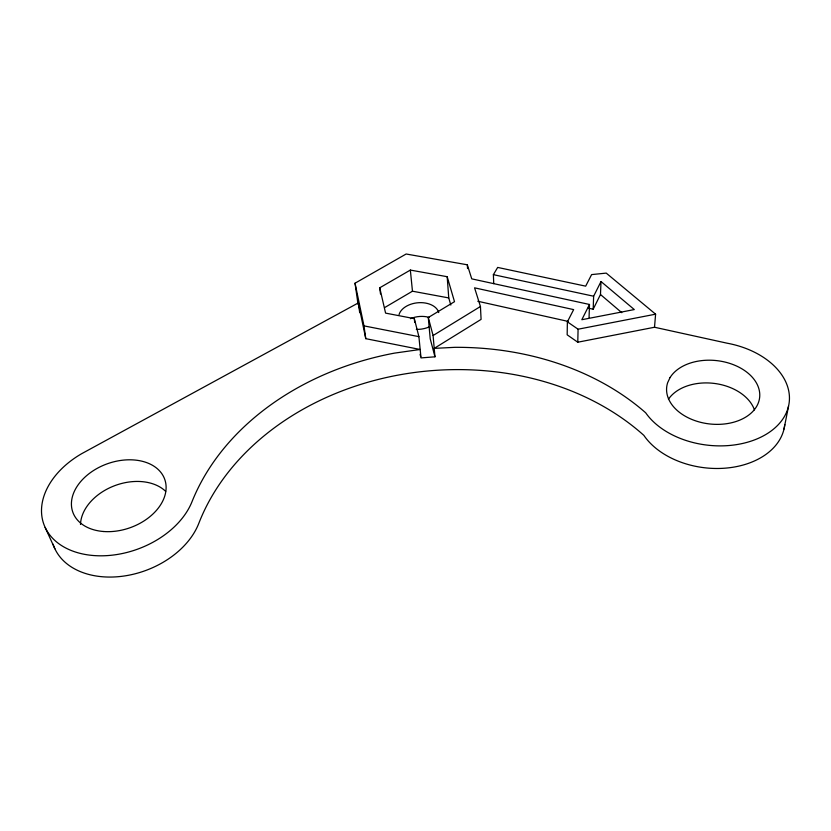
<?xml version="1.0" encoding="UTF-8"?>
<svg xmlns="http://www.w3.org/2000/svg" width="831" height="831" viewBox="0 0 831 831"><rect width="100%" height="100%" fill="white"/><g stroke="black" fill="none" stroke-linecap="round" stroke-linejoin="round"><path stroke-width="1.25" d="M567.376 321.836L567.168 334.82L577.774 342.216L654.516 327.248L727.104 343.193A76.12 51.896 6.4 0 1 774.284 428.484A76.12 51.896 6.4 0 1 645.697 412.81A265.494 207.771 -5.4 0 0 454.837 347.327L434.218 348.376L481.087 319.384L480.443 306.504L474.574 287.838L573.65 309.61L567.376 321.836L578.085 329.211L655.597 314.18L654.516 327.248M577.774 342.216L578.085 329.211M589.065 317.463L589.491 304.468L471.748 278.863L467.323 264.798L406.141 254.006L355.034 283.205L358.047 304.302M588.151 308.114L593.178 309.205L593.635 296.22L601.01 281.532L634.302 309.568L581.825 319.717L589.491 304.468M593.178 309.205L600.481 294.517L601.01 281.532M784.007 429.056L788.526 406.255M493.739 283.662L493.385 274.656L497.676 267.426L585.678 286.155L591.61 274.594L606.225 273.108L655.597 314.18M434.956 356.811L430.209 338.778L428.287 317.515L454.505 301.684L447.182 276.702L410.348 270.075L379.746 287.796L385.584 313.121L414.316 318.626L418.897 336.648L421.005 357.912L434.956 356.811L433.086 335.527L480.443 306.504M384.608 307.605L412.467 291.203L448.75 297.924L450.818 305.07M358.317 302.92L81.718 453.664A79.444 55.262 -19.8 0 0 69.482 549.769A79.444 55.262 -19.8 0 0 191.992 501.737A265.494 207.771 -5.4 0 1 394.434 353.133L420.164 349.487L365.775 338.674L358.317 302.92L359.709 312.716M355.034 283.205L363.978 325.887L418.897 336.648M493.385 274.656L593.635 296.22M477.783 301.248L568.352 321.462M600.481 294.517L621.806 312.695M45.144 527.446L54.867 548.74M428.287 317.515L433.086 335.527M420.091 354.307L420.694 356.707M363.978 325.887L365.775 338.674M379.746 287.796L380.515 294.008M410.348 270.075L412.467 291.203M414.316 318.626L414.69 322.376M447.182 276.702L448.75 297.924M467.323 264.798L467.541 268.548M784.765 424.527A74.717 51.823 6.8 0 1 724.944 468.185A74.717 51.823 6.8 0 1 643.859 435.371A260.103 206.68 -5.4 0 0 394.569 375.789A260.103 206.68 -5.4 0 0 198.806 523.353A77.927 55.116 -20.2 0 1 123.767 576.06A77.927 55.116 -20.2 0 1 53.08 544.191M80.503 524.475A47.866 33.842 -20.2 0 1 114.065 485.917A47.866 33.842 -20.2 0 1 165.67 491.36M668.456 399.212A45.902 31.827 6.7 0 1 714.213 383.413A45.902 31.827 6.7 0 1 754.455 409.891M410.431 318.678A20.027 13.306 -5.6 0 1 429.201 317.38M428.921 327.03A20.245 13.296 -5.6 0 1 416.331 329.388M399.057 314.565A20.245 13.296 -5.6 0 1 419.021 302.681A20.245 13.296 -5.6 0 1 438.737 312.57M670.077 377.544L667.667 382.644A46.765 31.869 6.4 0 0 724.57 423.966A46.765 31.869 6.4 0 0 748.409 373.462A46.765 31.869 6.4 0 0 670.077 377.544M103.678 531.518A48.8 33.936 -19.7 0 0 165.172 480.713A48.8 33.936 -19.7 0 0 87.442 474.958A48.8 33.936 -19.7 0 0 103.678 531.518"/></g></svg>
